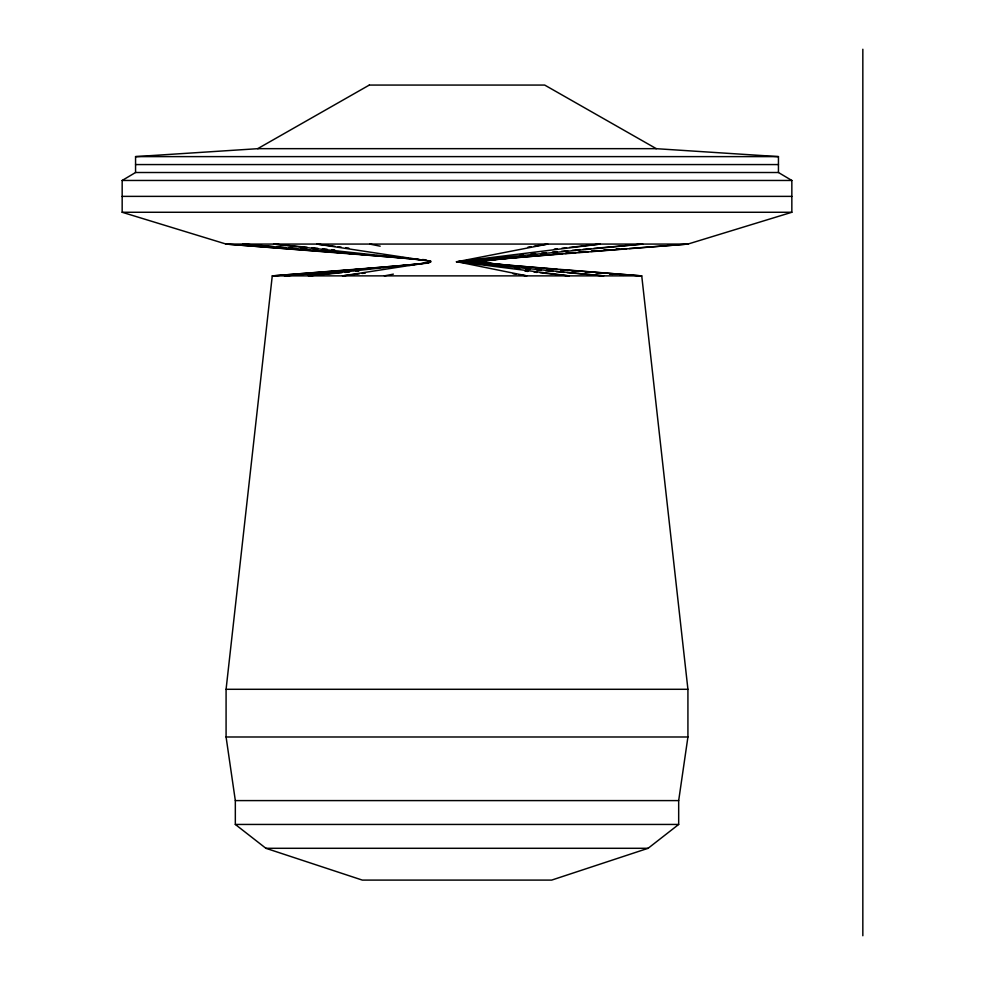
<?xml version="1.0" encoding="UTF-8"?>
<svg xmlns="http://www.w3.org/2000/svg" width="985" height="985" viewBox="0 0 985 985"><rect width="100%" height="100%" fill="white"/><g stroke="black" fill="none" stroke-linecap="round" stroke-linejoin="round"><path stroke-width="1.48" d="M560.231 269.656L641.74 275.874L687.924 689.291L687.924 736.989L678.677 800.596L678.677 824.445L648.105 848.294L551.686 880.097L362.32 880.097L265.901 848.294L235.329 824.445L235.329 800.596L226.082 736.989L226.082 689.291L272.266 275.874L379.791 267.661M407.1 258.341L226.082 244.071L122.165 212.268L122.165 180.464L135.561 172.51L778.446 172.51L791.841 180.464L791.841 212.268L687.924 244.071L459.342 262.084M384.372 275.874L393.372 274.125M456.338 261.862L547.783 244.071L534.104 246.188M430.691 262.207L342.497 275.874L359.266 273.805M528.022 247.136L531.063 246.656M478.464 262.047L501.291 258.587M362.308 273.424L365.361 273.054M456.831 261.764L600.136 244.071L569.589 247.395M429.078 262.712L308.416 275.874L342.004 272.673M554.321 249.07L557.375 248.737M561.955 248.232L566.535 247.727M472.862 262.096L524.66 256.531M527.701 256.199L533.796 255.546M345.058 272.389L349.638 271.946M355.745 271.368L358.799 271.084M458.025 261.641L642.737 244.071L593.746 248.417M428.389 263.094L284.456 275.874L313.612 273.571M520.252 254.943L523.318 254.672M530.964 253.995L535.557 253.588M541.688 253.034L546.281 252.628M552.4 252.086L556.993 251.68M561.585 251.274L567.717 250.732M572.31 250.325L579.968 249.636M583.021 249.365L590.68 248.688M466.274 262.121L562.632 253.637M565.698 253.367L573.344 252.689M577.924 252.295L585.582 251.618M591.702 251.076L596.282 250.67M603.928 249.993L606.994 249.734M616.167 248.922L619.233 248.651M272.66 275.874L421.358 264.005M316.677 273.337L324.348 272.722M328.953 272.365L335.085 271.885M341.216 271.392L347.36 270.912M353.492 270.432L358.097 270.062M382.697 267.427L392.042 266.713M394.973 266.479L402.754 265.901M408.775 265.433L413.466 265.076M467.038 260.963L473.194 260.496M477.75 260.151L485.47 259.56M491.527 259.092L497.733 258.624M503.766 258.156L511.535 257.565M516.017 257.208L523.811 256.629M528.255 256.272L537.613 255.571M540.506 255.337L549.889 254.635M552.745 254.401L562.152 253.687M565.218 253.453L575.954 252.64M578.761 252.406L588.23 251.692M591.012 251.458L626.571 248.762M629.267 248.528L687.924 244.071L226.082 244.071L373.5 255.337M135.561 172.51L135.561 156.615L258.132 148.661M135.561 156.615L778.446 156.615L778.446 172.51M135.561 164.569L778.446 164.569M122.165 180.464L791.841 180.464M122.165 196.372L791.841 196.372M122.165 212.268L791.841 212.268M272.266 275.874L641.74 275.874M226.082 689.291L687.924 689.291M226.082 736.989L687.924 736.989M235.329 800.596L678.677 800.596M235.329 824.445L678.677 824.445M265.901 848.294L648.105 848.294M655.875 148.661L778.446 156.615M376.393 255.571L385.751 256.272M390.195 256.629L396.462 257.097M402.471 257.565L407.174 257.922M462.273 262.145L466.865 262.49M473.022 262.958L479.153 263.438M486.762 264.017L492.968 264.485M497.474 264.842L505.231 265.433M511.252 265.901L519.033 266.479M521.964 266.713L531.309 267.427M535.741 267.772L543.572 268.363M546.453 268.597L557.387 269.422M410.166 258.575L417.837 259.19M422.442 259.548L425.508 259.794M273.436 246.521L242.778 244.071L426.32 260.237M276.502 246.755L285.699 247.494M288.765 247.74L296.423 248.355M301.028 248.712L307.16 249.205M313.292 249.697L317.884 250.067M325.555 250.67L330.147 251.04M337.818 251.655L340.884 251.901M461.99 261.554L641.346 275.874M468.774 261.604L556.057 269.348M560.65 269.755L568.296 270.432M571.362 270.703L579.02 271.392M585.139 271.934L589.732 272.34M595.863 272.882L600.456 273.288M609.641 274.101L612.707 274.372M620.353 275.061L623.419 275.332M515.032 268.055L519.624 268.462M525.744 269.003L530.336 269.397M536.456 269.939L541.036 270.346M545.628 270.752L553.274 271.429M556.34 271.688L563.986 272.365M567.04 272.636L603.756 275.874L458.53 261.887M307.197 247.309L273.571 244.071L430.482 260.951M311.789 247.752L317.896 248.343M322.489 248.786L327.069 249.217M331.662 249.661L334.715 249.956M524.931 271.121L527.985 271.441M534.079 272.106L537.12 272.426M540.174 272.759L569.108 275.874L458.185 261.887M474.241 261.554L509.368 265.384M512.422 265.716L518.529 266.381M523.109 266.886L527.701 267.378M335.097 246.373L316.862 244.071L430.974 261.357M338.138 246.755L341.179 247.136M345.735 247.715L348.776 248.097M513.148 273.793L516.189 274.261M519.23 274.716L526.84 275.874L456.511 261.641M478.747 261.505L498.521 264.559M501.562 265.039L504.603 265.507M369.707 244.071L380.185 246.188M862.835 49.25L862.835 935.75M369.313 85.067L257.713 148.661L656.293 148.661L544.693 85.067L369.313 85.067"/></g></svg>
